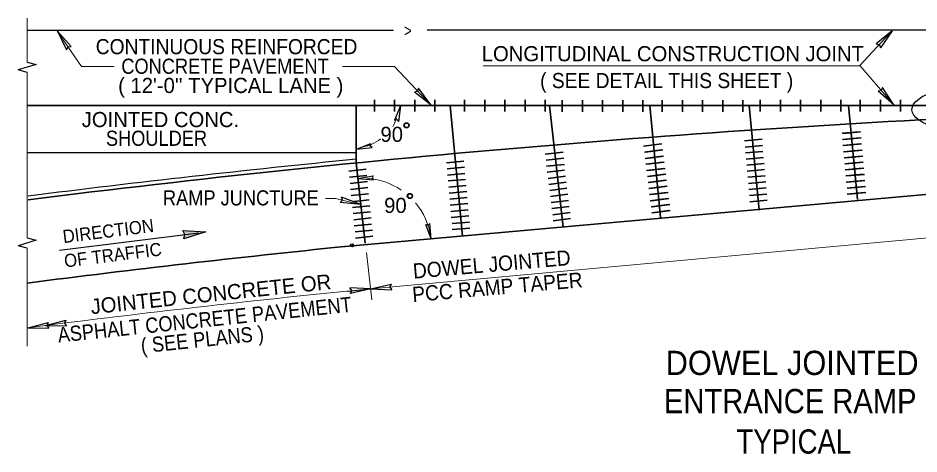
# Model space of a CAD drawing. Extents: x 34107 to 34476, y -21997 to -21727.
# Drawn here: x 34145.5 to 34219.9, y -21823.1 to -21787.1 of the extents above; entities that cross this region are included whole.
import ezdxf

# ---------------------------------------------------------------- set-up
doc = ezdxf.new("R2010")
doc.units = 0
doc.header["$LTSCALE"] = 0.5
doc.header["$PDMODE"] = 32
doc.header["$PDSIZE"] = 0.25
doc.layers.add('1', color=7, linetype='Continuous', lineweight=25)

msp = doc.modelspace()

# ---------------------------------------------------------------- hatches: boundary and pattern name
at = {"layer": '1'}
msp.add_hatch(color=256, dxfattribs=at).paths.add_polyline_path([(34159.1789, -21805.3524), (34159.2529, -21804.992), (34159.0941, -21804.6578), (34160.9978, -21804.766)])

# ---------------------------------------------------------------- linework, layer by layer
at = {"layer": '1', "lineweight": 13}
for p, q in [((34146.2276, -21790.7519), (34146.2276, -21787.1195)), ((34214.993, -21791.0682), (34217.5183, -21788.3424)), ((34183.9088, -21791.0717), (34214.993, -21791.0682)), ((34215.0376, -21791.0682), (34217.553, -21793.9905)), ((34146.2276, -21791.6091), (34146.2276, -21801.0042)), ((34299.6087, -21798.0508), (34174.6265, -21809.4807)), ((34146.2276, -21805.2709), (34146.2276, -21800.128)), ((34146.2276, -21806.1281), (34146.2276, -21814.2234)), ((34174.2515, -21806.4675), (34174.7062, -21810.3779))]:
    msp.add_line(p, q, dxfattribs=at)
at = {"layer": '1'}
for p, q in [((34146.2276, -21788.1244), (34176.4995, -21788.1244)), ((34224.0272, -21788.1244), (34179.276, -21788.1244)), ((34148.7192, -21788.1982), (34148.743, -21788.2334)), ((34148.7201, -21788.1981), (34149.4823, -21789.7388)), ((34148.7201, -21788.1981), (34149.8697, -21789.4761)), ((34217.6935, -21788.1682), (34216.3644, -21789.2585)), ((34217.6935, -21788.1682), (34216.7078, -21789.5765)), ((34217.6931, -21788.1674), (34217.6643, -21788.1986)), ((34146.2276, -21791.6091), (34145.4718, -21791.4074)), ((34179.5872, -21794.2787), (34178.2175, -21793.2399)), ((34179.5872, -21794.2787), (34178.5484, -21792.909)), ((34217.8149, -21794.2973), (34216.5266, -21793.1593)), ((34217.8149, -21794.2973), (34216.8812, -21792.854)), ((34177.0662, -21794.3711), (34176.5608, -21795.5572)), ((34177.0662, -21794.3711), (34176.8995, -21795.6495)), ((34177.0657, -21794.3707), (34177.0573, -21794.4015)), ((34179.588, -21794.2783), (34179.5579, -21794.2483)), ((34217.8158, -21794.2971), (34217.7881, -21794.2648)), ((34173.4323, -21797.9508), (34174.6299, -21797.4737)), ((34173.4323, -21797.9508), (34174.7143, -21797.8144)), ((34146.2276, -21798.2365), (34173.4155, -21798.2365)), ((34173.4322, -21797.9515), (34173.4632, -21797.9438)), ((34173.5511, -21800.3708), (34173.583, -21800.3694)), ((34173.5513, -21800.3714), (34174.8198, -21800.1407)), ((34173.5513, -21800.3714), (34174.835, -21800.4913)), ((34173.7957, -21802.5261), (34172.1958, -21801.8975)), ((34173.7957, -21802.5261), (34172.0856, -21802.3523)), ((34179.6122, -21805.3583), (34179.1484, -21804.1554)), ((34179.6122, -21805.3583), (34179.4901, -21804.0748)), ((34148.9106, -21806.2796), (34160.4068, -21804.8424)), ((34146.2276, -21806.1281), (34145.4718, -21805.9264)), ((34179.6117, -21805.3587), (34179.6043, -21805.3277)), ((34172.6574, -21809.6607), (34174.6018, -21809.4829)), ((34174.6013, -21809.4821), (34172.8841, -21809.4042)), ((34174.6013, -21809.4821), (34172.9267, -21809.8702)), ((34174.6269, -21809.4815), (34176.3015, -21809.0933)), ((34174.6269, -21809.4815), (34176.3442, -21809.5594)), ((34146.2994, -21812.7103), (34147.9595, -21812.2642)), ((34146.2994, -21812.7103), (34148.0183, -21812.7285)), ((34147.755, -21812.5184), (34149.4151, -21812.0723)), ((34147.755, -21812.5184), (34149.4739, -21812.5367))]:
    msp.add_line(p, q, dxfattribs=at)
at = {"layer": '1', "lineweight": 35}
for p, q in [((34174.9162, -21793.8821), (34174.9162, -21794.8293)), ((34176.5828, -21793.8821), (34176.5828, -21794.8293)), ((34178.2495, -21793.8821), (34178.2495, -21794.8293)), ((34179.9162, -21793.8821), (34179.9162, -21794.8293)), ((34182.3571, -21793.8821), (34182.3571, -21794.8293)), ((34184.0238, -21793.8821), (34184.0238, -21794.8293)), ((34185.6904, -21793.8821), (34185.6904, -21794.8293)), ((34187.3571, -21793.8821), (34187.3571, -21794.8293)), ((34189.0238, -21793.8821), (34189.0238, -21794.8293)), ((34190.4237, -21793.9107), (34190.4237, -21794.858)), ((34192.0903, -21793.9107), (34192.0903, -21794.858)), ((34193.757, -21793.9107), (34193.757, -21794.858)), ((34195.4237, -21793.9107), (34195.4237, -21794.858)), ((34197.0903, -21793.9107), (34197.0903, -21794.858)), ((34198.6912, -21793.9107), (34198.6912, -21794.858)), ((34200.3578, -21793.9107), (34200.3578, -21794.858)), ((34202.0245, -21793.9107), (34202.0245, -21794.858)), ((34203.6912, -21793.9107), (34203.6912, -21794.858)), ((34205.3578, -21793.9107), (34205.3578, -21794.858)), ((34206.7864, -21793.882), (34206.7864, -21794.8292)), ((34208.4531, -21793.882), (34208.4531, -21794.8292)), ((34210.1197, -21793.882), (34210.1197, -21794.8292)), ((34211.7864, -21793.882), (34211.7864, -21794.8292)), ((34213.4531, -21793.882), (34213.4531, -21794.8292)), ((34215.0539, -21793.882), (34215.0539, -21794.8292)), ((34216.7206, -21793.882), (34216.7206, -21794.8292)), ((34218.3872, -21793.882), (34218.3872, -21794.8292)), ((34146.2276, -21794.3308), (34299.6087, -21794.3308)), ((34173.4155, -21794.3308), (34173.4155, -21799.0799)), ((34182.1938, -21805.1217), (34181.1633, -21794.3308)), ((34190.516, -21804.3765), (34189.3794, -21794.3308)), ((34198.5379, -21803.5885), (34197.6533, -21794.3308)), ((34206.6904, -21802.9772), (34205.8646, -21794.3308)), ((34214.8172, -21802.0949), (34214.0755, -21794.3308)), ((34172.1818, -21806.0182), (34295.73, -21794.9558)), ((34213.5488, -21796.6401), (34214.9846, -21796.5078)), ((34213.583, -21797.1531), (34215.0188, -21797.0208)), ((34213.6434, -21796.6434), (34215.0793, -21796.5112)), ((34213.6777, -21797.1564), (34215.1134, -21797.0242)), ((34197.138, -21797.6963), (34198.6565, -21797.5027)), ((34205.4972, -21797.2598), (34206.9331, -21797.1276)), ((34205.5315, -21797.7728), (34206.9672, -21797.6406)), ((34213.6229, -21797.6426), (34215.0586, -21797.5104)), ((34213.7174, -21797.6459), (34215.1533, -21797.5136)), ((34189.0106, -21798.3502), (34190.5109, -21798.2025)), ((34197.2161, -21798.1984), (34198.6464, -21798.0161)), ((34197.2682, -21798.7099), (34198.6985, -21798.5276)), ((34197.3108, -21798.1984), (34198.7411, -21798.0161)), ((34197.3629, -21798.7099), (34198.7932, -21798.5276)), ((34205.5712, -21798.2622), (34207.0071, -21798.13)), ((34213.6757, -21798.161), (34215.1116, -21798.0288)), ((34213.725, -21798.6509), (34215.1608, -21798.5186)), ((34213.7704, -21798.1644), (34215.2062, -21798.0321)), ((34213.8197, -21798.6542), (34215.2555, -21798.522)), ((34174.1551, -21805.6991), (34173.4057, -21799.0759)), ((34180.8623, -21799.0656), (34182.2982, -21798.9332)), ((34189.0887, -21798.8522), (34190.5664, -21798.7025)), ((34189.1408, -21799.3638), (34190.608, -21799.2024)), ((34197.3251, -21799.1977), (34198.7554, -21799.0154)), ((34197.4198, -21799.1977), (34198.8501, -21799.0154)), ((34205.6242, -21798.7807), (34207.06, -21798.6485)), ((34205.6735, -21799.2706), (34207.1093, -21799.1383)), ((34213.7645, -21799.1498), (34215.2003, -21799.0176)), ((34213.8592, -21799.1532), (34215.295, -21799.0209)), ((34172.7918, -21799.7614), (34174.226, -21799.6127)), ((34180.9229, -21799.5701), (34182.3587, -21799.4379)), ((34180.9571, -21800.0831), (34182.3929, -21799.9507)), ((34189.1977, -21799.8516), (34190.628, -21799.6692)), ((34197.3961, -21799.714), (34198.8264, -21799.5317)), ((34197.4624, -21800.2018), (34198.8927, -21800.0195)), ((34197.4908, -21799.714), (34198.9211, -21799.5317)), ((34197.5571, -21800.2018), (34198.9874, -21800.0195)), ((34205.713, -21799.7696), (34207.1488, -21799.6372)), ((34213.8086, -21799.649), (34215.2444, -21799.5167)), ((34213.8572, -21800.1578), (34215.293, -21800.0255)), ((34213.9033, -21799.6523), (34215.3391, -21799.5201)), ((34213.9519, -21800.1613), (34215.3876, -21800.0288)), ((34172.8582, -21800.2653), (34174.2923, -21800.1166)), ((34172.8982, -21800.7778), (34174.3324, -21800.629)), ((34180.997, -21800.5726), (34182.4328, -21800.4402)), ((34189.2687, -21800.3679), (34190.699, -21800.1856)), ((34189.335, -21800.8557), (34190.7653, -21800.6734)), ((34197.5193, -21800.6991), (34198.9496, -21800.5167)), ((34197.614, -21800.6991), (34199.0443, -21800.5167)), ((34205.7571, -21800.2687), (34207.1929, -21800.1365)), ((34205.8057, -21800.7776), (34207.2414, -21800.6452)), ((34213.8917, -21800.6614), (34215.3276, -21800.5291)), ((34213.9864, -21800.6647), (34215.4222, -21800.5325)), ((34172.9437, -21801.2668), (34174.378, -21801.118)), ((34181.0499, -21801.0911), (34182.4856, -21800.9587)), ((34181.0992, -21801.5809), (34182.5349, -21801.4485)), ((34189.3919, -21801.353), (34190.8222, -21801.1707)), ((34197.5808, -21801.1964), (34199.0111, -21801.0141)), ((34197.6471, -21801.7032), (34199.0774, -21801.5209)), ((34197.6755, -21801.1964), (34199.1058, -21801.0141)), ((34197.7418, -21801.7032), (34199.1721, -21801.5209)), ((34205.8402, -21801.2811), (34207.276, -21801.1488)), ((34213.9546, -21801.1661), (34215.3905, -21801.0338)), ((34213.9752, -21801.6644), (34215.411, -21801.532)), ((34214.0493, -21801.1693), (34215.4851, -21801.0371)), ((34214.0698, -21801.6678), (34215.5056, -21801.5354)), ((34173.0026, -21801.7847), (34174.4367, -21801.6359)), ((34173.2029, -21802.2588), (34174.4916, -21802.125)), ((34181.1387, -21802.0799), (34182.5744, -21801.9476)), ((34189.4534, -21801.8502), (34190.8837, -21801.668)), ((34189.5197, -21802.3571), (34190.95, -21802.1747)), ((34197.6992, -21802.2052), (34199.1295, -21802.023)), ((34197.7939, -21802.2052), (34199.2242, -21802.023)), ((34205.9031, -21801.7857), (34207.3389, -21801.6535)), ((34205.9236, -21802.2841), (34207.3594, -21802.1518)), ((34173.1027, -21802.7724), (34174.5368, -21802.6236)), ((34181.1828, -21802.579), (34182.6185, -21802.4467)), ((34181.2313, -21803.0877), (34182.6671, -21802.9555)), ((34189.5718, -21802.8592), (34191.0021, -21802.6769)), ((34197.7797, -21802.7074), (34199.21, -21802.5251)), ((34197.8176, -21803.2047), (34199.2479, -21803.0224)), ((34197.8744, -21802.7074), (34199.3047, -21802.5251)), ((34197.9123, -21803.2047), (34199.3426, -21803.0224)), ((34173.1526, -21803.271), (34174.5867, -21803.1223)), ((34173.2069, -21803.779), (34174.6411, -21803.6304)), ((34181.2659, -21803.5914), (34182.7016, -21803.4592)), ((34189.6523, -21803.3612), (34191.0826, -21803.179)), ((34189.6902, -21803.8586), (34191.1205, -21803.6763)), ((34197.9044, -21803.6684), (34197.9044, -21803.6594)), ((34173.2473, -21804.2823), (34174.6813, -21804.1337)), ((34181.3288, -21804.096), (34182.7645, -21803.9637)), ((34181.3493, -21804.5942), (34182.7852, -21804.4621)), ((34173.316, -21804.7862), (34174.75, -21804.6374)), ((34173.3422, -21805.2842), (34174.7764, -21805.1356))]:
    msp.add_line(p, q, dxfattribs=at)
at = {"layer": '1', "lineweight": 13}
for points in [[(34153.4159, -21791.1272), (34150.706, -21791.1272), (34148.7188, -21788.1975)], [(34172.2667, -21791.1269), (34176.5605, -21791.1269), (34179.2554, -21793.9457)], [(34173.372, -21802.4342), (34171.7111, -21802.0287), (34170.8598, -21802.0319)]]:
    msp.add_lwpolyline(points, dxfattribs=at)
at = {"layer": '1'}
for points in [[(34149.4823, -21789.7388), (34149.6041, -21789.497), (34149.8697, -21789.4761)], [(34216.3644, -21789.2585), (34216.6274, -21789.3225), (34216.7078, -21789.5765)], [(34146.2276, -21790.7519), (34146.96, -21790.9473), (34145.4718, -21791.4074)], [(34178.5484, -21792.909), (34178.4744, -21793.1693), (34178.2175, -21793.2399)], [(34216.8812, -21792.854), (34216.788, -21793.1081), (34216.5266, -21793.1593)], [(34176.5608, -21795.5572), (34176.758, -21795.5085), (34176.8995, -21795.6495)], [(34174.7143, -21797.8144), (34174.5758, -21797.666), (34174.6299, -21797.4737)], [(34174.8198, -21800.1407), (34174.7288, -21800.3221), (34174.835, -21800.4913)], [(34172.0856, -21802.3523), (34172.2693, -21802.1536), (34172.1958, -21801.8975)], [(34179.1484, -21804.1554), (34179.3437, -21804.2109), (34179.4901, -21804.0748)], [(34146.2276, -21805.2709), (34146.96, -21805.4663), (34145.4718, -21805.9264)], [(34172.9267, -21809.8702), (34173.0364, -21809.6228), (34172.8841, -21809.4042)], [(34176.3015, -21809.0933), (34176.1918, -21809.3407), (34176.3442, -21809.5594)], [(34147.9595, -21812.2642), (34147.8585, -21812.5153), (34148.0183, -21812.7285)], [(34149.4151, -21812.0723), (34149.3141, -21812.3234), (34149.4739, -21812.5367)]]:
    msp.add_lwpolyline(points, dxfattribs=at)
msp.add_lwpolyline([(34159.1789, -21805.3524), (34159.2529, -21804.992), (34159.0941, -21804.6578), (34160.9978, -21804.766)], close=True, dxfattribs=at)
for centre, radius in [((34177.5667, -21795.9782), 0.2125), ((34177.5714, -21795.9804), 0.1804), ((34177.8427, -21801.8164), 0.2125), ((34177.8427, -21801.8164), 0.1804), ((34177.8593, -21801.7987), 0.1856)]:
    msp.add_circle(centre, radius, dxfattribs=at)
at = {"layer": '1', "lineweight": 35}
for centre, start, end in [((34275.8995, -22834.4979), 92.49771, 97.15531), ((34278.0727, -22841.0855), 95.82841, 97.27989)]:
    msp.add_arc(centre, 1040.4728, start, end, dxfattribs=at)
at = {"layer": '1', "lineweight": 13}
for centre, radius, start, end in [((34173.5189, -21794.4939), 3.3286, 330.99446, 344.40652), ((34173.3432, -21794.4939), 3.3286, 277.68408, 308.58764), ((34173.9408, -21806.0453), 5.7001, 55.89877, 86.5879), ((34173.9408, -21806.0453), 5.7001, 8.84716, 39.86999), ((34278.1483, -22844.7713), 1040.4728, 95.82019, 97.28025)]:
    msp.add_arc(centre, radius, start, end, dxfattribs=at)
at = {"layer": '1'}
msp.add_arc((34276.1236, -22834.1672), 1040.4728, 95.66506, 97.16731, dxfattribs=at)
msp.add_ellipse((34226.5658, -21794.5687), major_axis=(7.2451, 0.125), ratio=0.308781, dxfattribs=at)
msp.add_point((34173.0652, -21805.8919), dxfattribs=at)

# ---------------------------------------------------------------- texts
for s, height, width, p in [('>', 1, 0.8, (34177.3702, -21788.654)), ('CONTINUOUS REINFORCED', 1.25, 0.95, (34151.8911, -21790.1063)), ('CONCRETE PAVEMENT', 1.25, 0.9, (34154.0061, -21791.7242)), (' ( SEE DETAIL THIS SHEET )', 1.25, 0.95, (34188.1596, -21792.9059)), ('SHOULDER', 1.25, 0.9, (34152.7317, -21797.6729)), ('RAMP JUNCTURE', 1.25, 0.9, (34157.4448, -21802.5952)), ('DOWEL JOINTED', 2, 0.95, (34198.9764, -21816.5939)), ('ENTRANCE RAMP', 2, 0.9, (34198.8338, -21819.7463)), ('TYPICAL', 2, 0.85, (34204.8252, -21823.0868))]:
    msp.add_text(s, height=height, dxfattribs=dict(at, width=width)).set_placement(p)
for s, p in [('LONGITUDINAL CONSTRUCTION JOINT', (34183.7802, -21790.6905)), ("( 12'-0'' TYPICAL LANE )", (34153.7422, -21793.311)), ('JOINTED CONC.', (34150.7352, -21796.1276)), ('90', (34175.4149, -21797.3462)), ('90', (34175.7197, -21803.2128))]:
    msp.add_text(s, height=1.25, dxfattribs=at).set_placement(p)
for s, height, rotation, width, p in [('DIRECTION', 1.083, 7.125, 0.95, (34149.2371, -21805.711)), ('OF TRAFFIC', 1.083, 7.125, 0.95, (34149.3525, -21807.7248)), ('DOWEL JOINTED', 1.25, 5, 0.95, (34178.1531, -21808.645)), ('PCC RAMP TAPER', 1.25, 5, 0.95, (34178.0951, -21810.5742)), ('ASPHALT CONCRETE PAVEMENT', 1.25, 6, 0.9, (34148.8178, -21813.9194)), ('( SEE PLANS )', 1.25, 6, 0.9, (34155.6875, -21814.8119))]:
    msp.add_text(s, height=height, rotation=rotation, dxfattribs=dict(at, width=width)).set_placement(p)
msp.add_text('JOINTED CONCRETE OR', height=1.25, rotation=6, dxfattribs=at).set_placement((34151.5383, -21811.5789))

doc.saveas('drawing.dxf')
